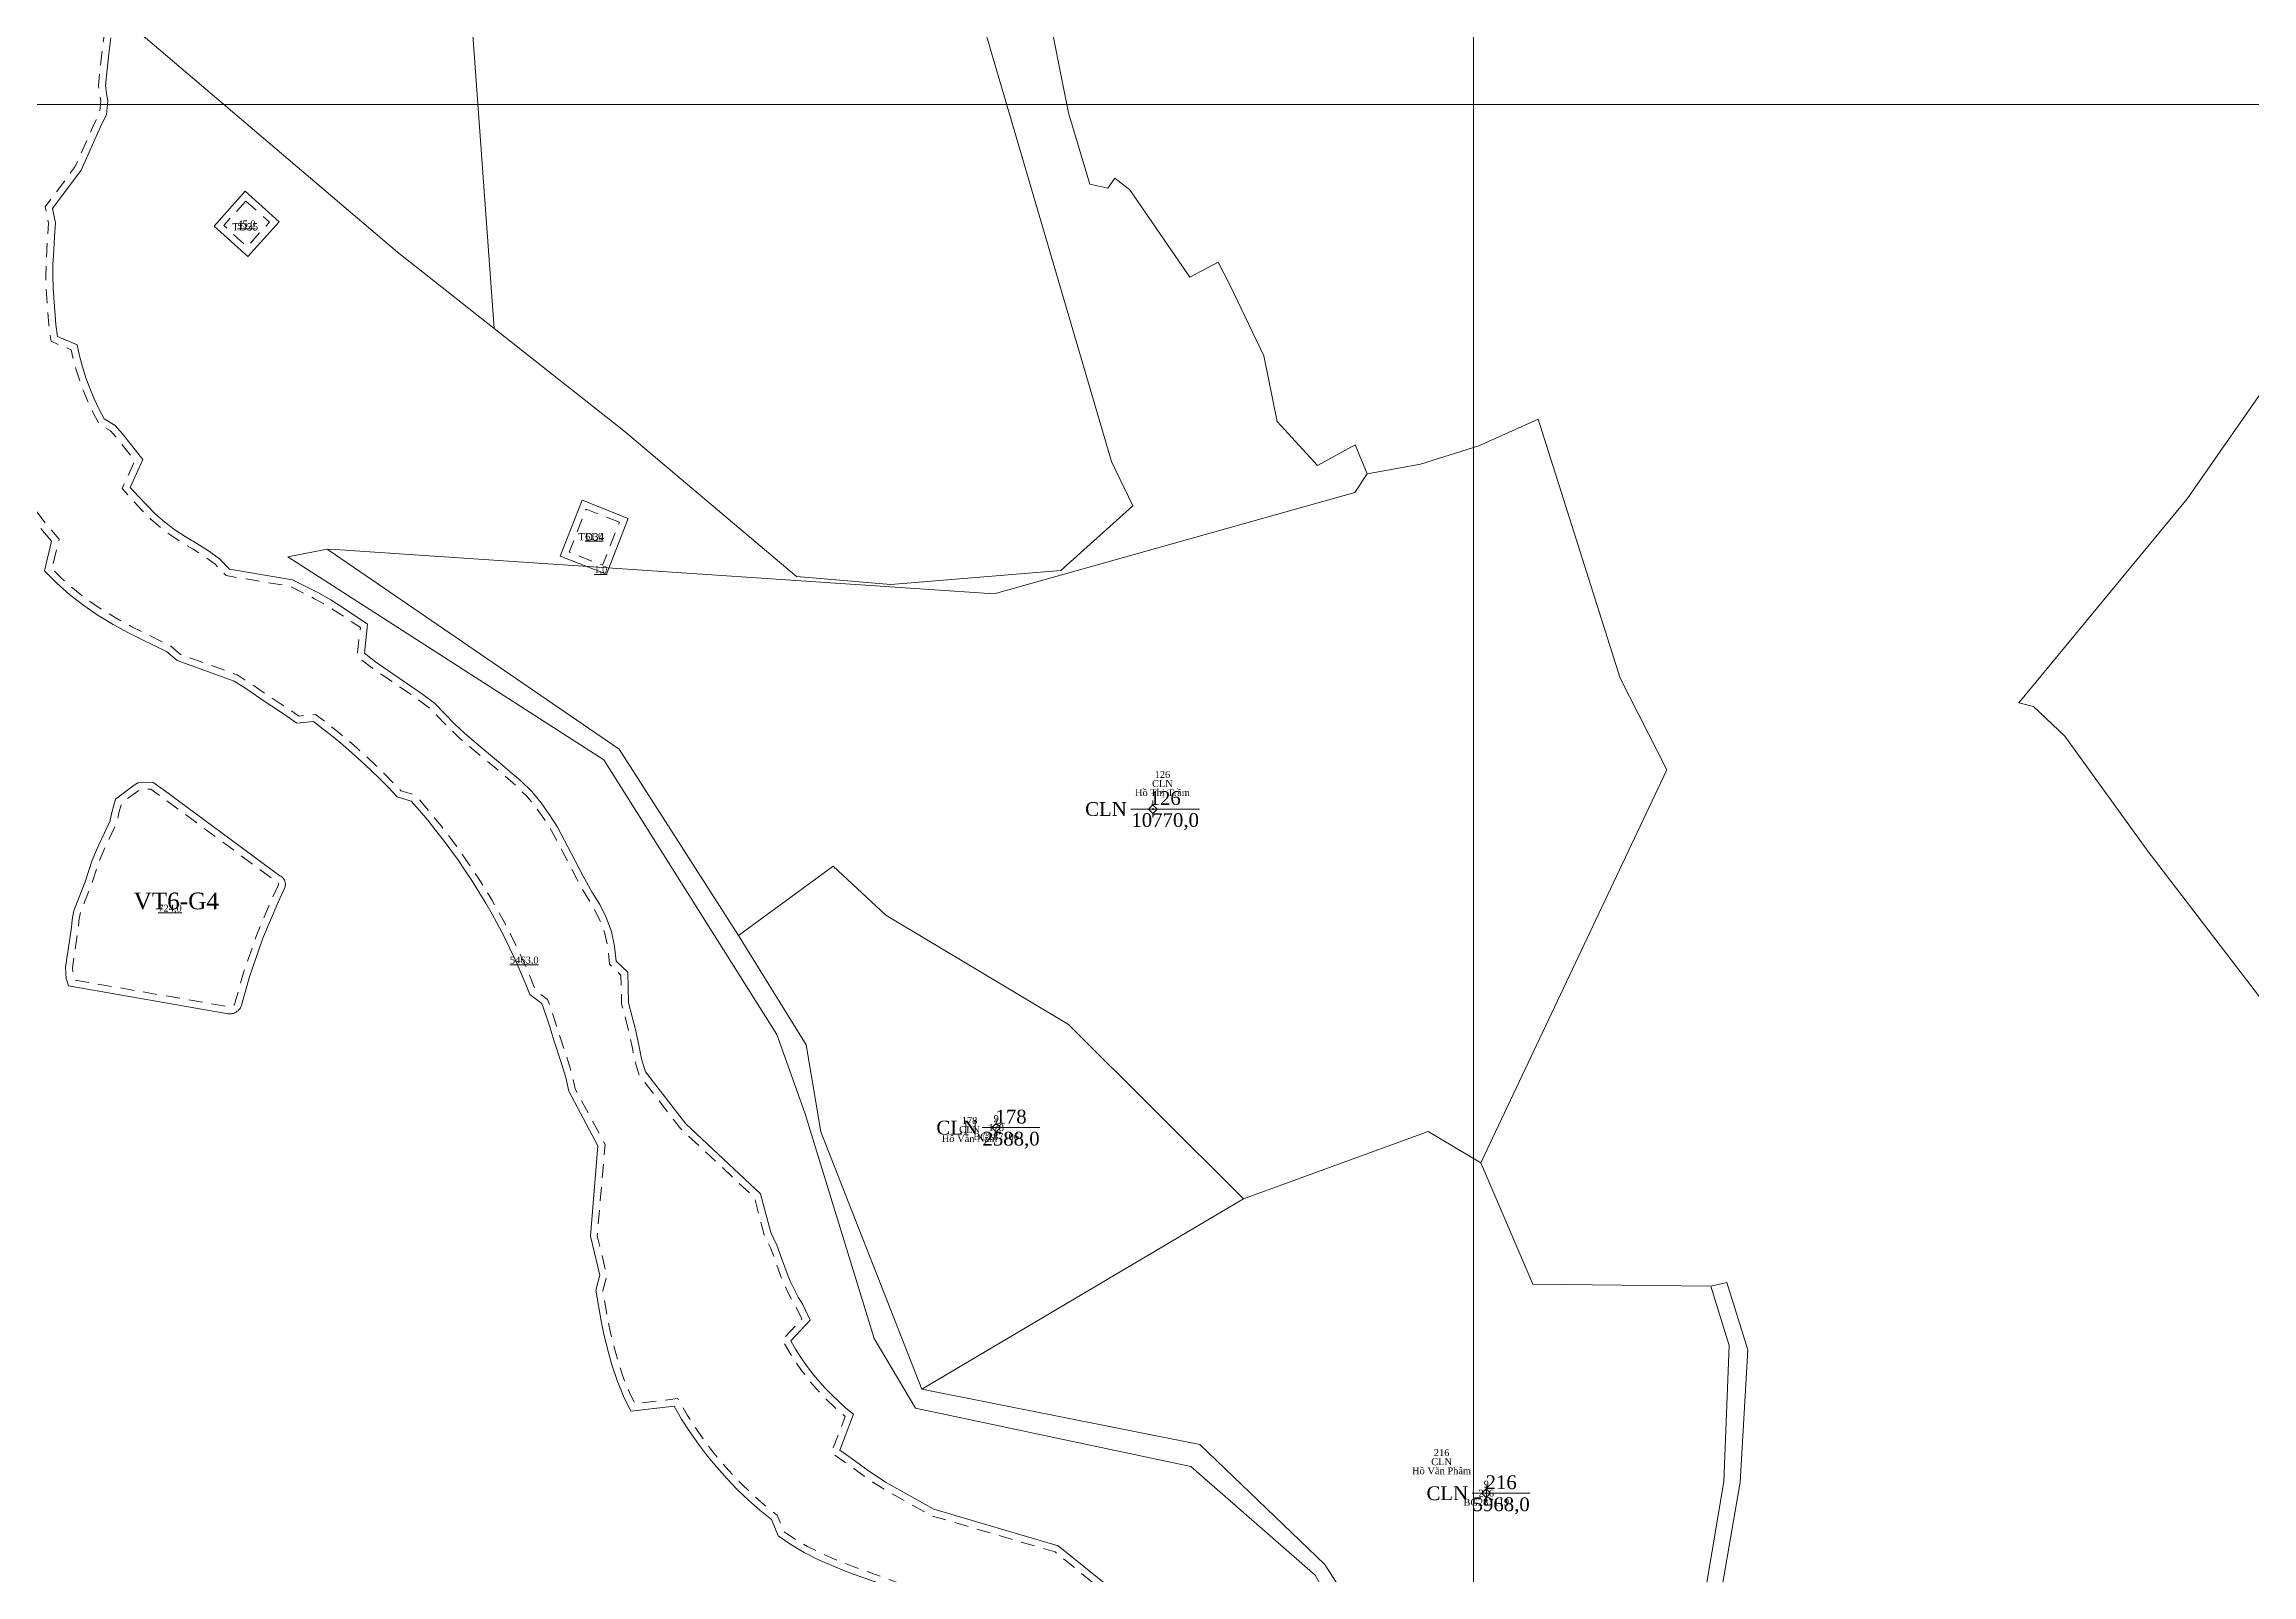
# Model space of a CAD drawing. Header units: metres. Extents: x 542180 to 550635, y 1840441 to 1846931.
# Drawn here: x 546022.3 to 546343, y 1842628.9 to 1842851.3 of the extents above; entities that cross this region are included whole.
import ezdxf
from ezdxf.enums import TextEntityAlignment as Align

# ---------------------------------------------------------------- set-up
doc = ezdxf.new("R2010")
doc.units = ezdxf.units.M
doc.header["$MEASUREMENT"] = 0
doc.linetypes.add('DGN Style 2', pattern=[3.355162, 2.013097, -1.342065])
for name, color, linetype, lineweight in [('Level 10', 7, 'Continuous', 0), ('Level 11', 7, 'Continuous', 0), ('Level 13', 7, 'Continuous', 0), ('Level 15', 7, 'Continuous', 0), ('Level 19', 7, 'Continuous', 0), ('Level 2', 7, 'Continuous', 0), ('Level 28', 7, 'Continuous', 0), ('Level 30', 7, 'Continuous', 0), ('Level 4', 7, 'Continuous', 0), ('Level 5', 7, 'Continuous', 0), ('Level 6', 7, 'Continuous', 0), ('Level 62', 7, 'Continuous', 0)]:
    doc.layers.add(name, color=color, linetype=linetype, lineweight=lineweight)
doc.styles.add('Style-Times New Roman', font='times.ttf')

# ---------------------------------------------------------------- blocks, each defined once
blk = doc.blocks.new('CENTRD')
at = {"layer": 'Level 11', "linetype": 'Continuous', "lineweight": 0}
h = blk.add_hatch(color=1, dxfattribs=at)
edge = h.paths.add_edge_path()
edge.add_arc((0, 0), 1.5, 0, 360)
at = {"layer": 'Level 11', "color": 1, "linetype": 'Continuous', "lineweight": 0}
for p, q in [((-6.25, 0), (-12.5, 0)), ((0, 6.25), (-6.25, 0)), ((-6.25, 0), (0, -6.25)), ((0, 12.5), (0, 6.25)), ((6.25, 0), (0, 6.25)), ((0, -6.25), (6.25, 0)), ((12.5, 0), (6.25, 0)), ((0, -6.25), (0, -12.5))]:
    blk.add_line(p, q, dxfattribs=at)
blk = doc.blocks.new('N_THUA_22')
at = {"layer": 'Level 13', "color": 1, "linetype": 'Continuous', "lineweight": 0}
blk.add_line((-3.209443, 0), (6.752557, 0), dxfattribs=at)
at = {"layer": 'Level 13', "color": 5, "linetype": 'Continuous', "lineweight": 0, "style": 'Style-Times New Roman'}
blk.add_text('126', height=2, dxfattribs=at).set_placement((1.771557, 1.6), align=Align.MIDDLE_CENTER)
at = {"layer": 'Level 2', "color": 3, "linetype": 'Continuous', "lineweight": 0, "style": 'Style-Times New Roman'}
blk.add_text('CLN', height=2, dxfattribs=at).set_placement((-3.809443, 0), align=Align.MIDDLE_RIGHT)
at = {"layer": 'Level 4', "color": 1, "linetype": 'Continuous', "lineweight": 0, "style": 'Style-Times New Roman'}
blk.add_text('10770,0', height=2, dxfattribs=at).set_placement((1.771557, -1.6), align=Align.MIDDLE_CENTER)
blk = doc.blocks.new('N_THUA_25')
at = {"layer": 'Level 13', "color": 1, "linetype": 'Continuous', "lineweight": 0}
blk.add_line((-2.041552, 0), (6.368448, 0), dxfattribs=at)
at = {"layer": 'Level 13', "color": 5, "linetype": 'Continuous', "lineweight": 0, "style": 'Style-Times New Roman'}
blk.add_text('178', height=2, dxfattribs=at).set_placement((2.163448, 1.6), align=Align.MIDDLE_CENTER)
at = {"layer": 'Level 2', "color": 3, "linetype": 'Continuous', "lineweight": 0, "style": 'Style-Times New Roman'}
blk.add_text('CLN', height=2, dxfattribs=at).set_placement((-2.641552, 0), align=Align.MIDDLE_RIGHT)
at = {"layer": 'Level 4', "color": 1, "linetype": 'Continuous', "lineweight": 0, "style": 'Style-Times New Roman'}
blk.add_text('2588,0', height=2, dxfattribs=at).set_placement((2.163448, -1.6), align=Align.MIDDLE_CENTER)
blk = doc.blocks.new('N_THUA_27')
at = {"layer": 'Level 13', "color": 1, "linetype": 'Continuous', "lineweight": 0}
blk.add_line((-2.042545, 0), (6.367455, 0), dxfattribs=at)
at = {"layer": 'Level 13', "color": 5, "linetype": 'Continuous', "lineweight": 0, "style": 'Style-Times New Roman'}
blk.add_text('216', height=2, dxfattribs=at).set_placement((2.162455, 1.6), align=Align.MIDDLE_CENTER)
at = {"layer": 'Level 2', "color": 3, "linetype": 'Continuous', "lineweight": 0, "style": 'Style-Times New Roman'}
blk.add_text('CLN', height=2, dxfattribs=at).set_placement((-2.642545, 0), align=Align.MIDDLE_RIGHT)
at = {"layer": 'Level 4', "color": 1, "linetype": 'Continuous', "lineweight": 0, "style": 'Style-Times New Roman'}
blk.add_text('5968,0', height=2, dxfattribs=at).set_placement((2.162455, -1.6), align=Align.MIDDLE_CENTER)

msp = doc.modelspace()

# ---------------------------------------------------------------- linework, layer by layer
at = {"layer": 'Level 10', "color": 7, "lineweight": 0}
msp.add_line((546149.81, 1842655.88), (546196.53, 1842683.5), dxfattribs=at)
at = {"layer": 'Level 10', "color": 7, "lineweight": 0, "flags": 128}
for points in [[(545989.24, 1843055.08), (546052, 1843051.09), (546116.2, 1843043.55), (546118.1, 1843040.3), (546125.98, 1843029.79), (546138.6, 1843005.08), (546141.6, 1842999.21), (546148.57, 1842980.11), (546156.36, 1842964.15), (546156.45, 1842964.02), (546107.47, 1842961.54), (546076.6, 1842962.54), (546087.66, 1842809.98)], [(545996.08, 1842882.37), (546033.77, 1842854.94), (546073.6, 1842821.06), (546087.66, 1842809.98)], [(546087.66, 1842809.98), (546106.46, 1842795.16), (546131.59, 1842773.93), (546145.27, 1842772.78), (546170, 1842774.82), (546180.45, 1842784.21), (546177.34, 1842790.63), (546157.05, 1842859.79)], [(546167.78, 1842858.13), (546171.11, 1842841.3), (546174.19, 1842830.92), (546176.83, 1842830.34), (546177.83, 1842831.82), (546180.01, 1842830.12), (546188.74, 1842817.43), (546192.85, 1842819.6), (546194.52, 1842816.31), (546199.5, 1842805.98), (546201.43, 1842796.45), (546207.28, 1842790.07), (546212.76, 1842793.06), (546214.49, 1842788.85)], [(546367.19, 1842833.37), (546333.63, 1842785.24), (546309.1565, 1842755.5798), (546311.31, 1842755.04), (546315.86, 1842750.72), (546327.91, 1842734.01), (546344.48, 1842712.45)], [(546231.01, 1842688.77), (546258.04, 1842745.83), (546251.24, 1842759.16), (546239.33, 1842796.8), (546230.73, 1842792.9), (546222.25, 1842790.26), (546214.49, 1842788.85)], [(546063.39, 1842777.92), (546064.5794, 1842777.8401), (546160.28, 1842771.41), (546212.69, 1842786.13), (546214.49, 1842788.85)], [(546063.39, 1842777.92), (546057.67, 1842776.79), (546103.6, 1842747.28), (546128.73, 1842707.4), (546132.79, 1842696), (546142.86, 1842663.23), (546148.88, 1842653.1), (546188.89, 1842644.61), (546206.92, 1842628.83), (546216.01, 1842612.86)], [(546063.39, 1842777.92), (546063.6822, 1842777.7198), (546105.81, 1842748.86), (546123.14, 1842721.8)], [(546123.14, 1842721.8), (546136.93, 1842731.84), (546144.57, 1842724.72), (546171.1, 1842708.85), (546196.53, 1842683.5)], [(546123.14, 1842721.8), (546132.98, 1842705.88), (546135.14, 1842693.24), (546149.81, 1842655.88)], [(546196.53, 1842683.5), (546223.35, 1842693.32), (546231.01, 1842688.77)], [(546231.01, 1842688.77), (546238.53, 1842671.12), (546264.42, 1842670.82)], [(546264.42, 1842670.82), (546267.07, 1842662.21), (546266.31, 1842642.46), (546260.19, 1842606.19), (546262.94, 1842590.79)], [(546264.42, 1842670.82), (546266.74, 1842671.37), (546269.78, 1842661.58), (546268.68, 1842642.34), (546262.23, 1842605.02), (546264.95, 1842592.16)], [(546149.81, 1842655.88), (546190.17, 1842647.84), (546208.34, 1842630.37), (546218.22, 1842614.92), (546230.31, 1842598.41), (546234.09, 1842588.15)]]:
    msp.add_lwpolyline(points, dxfattribs=at)
at = {"layer": 'Level 30', "color": 5, "linetype": 'Continuous', "lineweight": 0, "flags": 128}
for points in [[(546031.9708, 1842852.1808), (546031.6728, 1842849.8741), (546031.4237, 1842847.5765), (546031.1928, 1842845.2816), (546031.3642, 1842844.0969), (546031.5509, 1842843.0646), (546031.492, 1842842.5369)], [(546031.492, 1842842.5369), (546031.329, 1842841.0767), (546030.4349, 1842839.1753), (546027.6827, 1842832.9943), (546023.526, 1842827.4099), (546023.9338, 1842825.3409), (546023.8107, 1842823.3402), (546023.6876, 1842821.3396), (546023.5958, 1842819.8479), (546023.5741, 1842819.3939), (546023.5391, 1842817.6113), (546023.5836, 1842815.8349), (546023.9878, 1842810.5565), (546024.212, 1842808.8108), (546027.0903, 1842807.584), (546027.4435, 1842805.979), (546027.8676, 1842804.3913), (546028.3619, 1842802.8239), (546028.9254, 1842801.2801), (546029.5568, 1842799.7629), (546030.2535, 1842798.2785), (546031.0188, 1842796.82), (546032.5927, 1842795.8578), (546033.6569, 1842794.6409), (546036.6436, 1842790.9156), (546034.7897, 1842786.8901), (546035.9885, 1842785.5771), (546037.2202, 1842784.2838), (546038.4838, 1842783.0056), (546039.8343, 1842781.8144), (546041.2807, 1842780.7408), (546042.7772, 1842779.7328), (546043.1713, 1842779.513), (546044.4601, 1842778.7452), (546046.1524, 1842777.676), (546047.7734, 1842776.4824), (546049.2277, 1842774.9982), (546058.3567, 1842773.4713), (546062.0504, 1842771.5908), (546063.918, 1842770.543), (546065.719, 1842769.3861), (546069.2897, 1842767.0211), (546068.8066, 1842762.7916), (546070.4516, 1842761.5385), (546072.1498, 1842760.3496), (546077.2398, 1842756.8521), (546077.3093, 1842756.7926), (546078.9793, 1842755.5246), (546081.9121, 1842752.5525), (546083.4213, 1842751.106), (546085.0303, 1842749.7425), (546088.3179, 1842747.0253), (546091.5878, 1842744.2137), (546093.1348, 1842742.7114), (546094.4848, 1842741.0536), (546095.7226, 1842739.3131), (546096.8579, 1842737.5041), (546098.8652, 1842733.7326), (546100.5908, 1842730.3871), (546100.8181, 1842729.9479), (546101.8737, 1842728.0987), (546102.9932, 1842726.2756), (546103.947, 1842724.3672), (546104.705, 1842722.3705), (546105.1464, 1842720.2481), (546105.3875, 1842718.0652), (546107.0801, 1842716.4357), (546107.1702, 1842711.9904), (546108.2489, 1842707.9238), (546108.7788, 1842705.3488), (546109.0592, 1842703.8728), (546109.6271, 1842701.9531), (546115.4988, 1842694.3938), (546126.3656, 1842684.248), (546127.8389, 1842678.6392), (546128.75, 1842676.8053), (546129.4288, 1842674.9134), (546130.3796, 1842672.2635), (546130.6907, 1842671.5504), (546131.2459, 1842670.3838), (546131.8447, 1842669.248), (546132.4856, 1842668.1445), (546133.5569, 1842665.8734), (546130.7489, 1842662.8702), (546131.4606, 1842661.6522), (546132.2204, 1842660.4636), (546133.0272, 1842659.3063), (546133.8796, 1842658.1822), (546134.6165, 1842657.2808), (546134.6165, 1842657.2807), (546135.7157, 1842656.0408), (546136.6966, 1842655.0268), (546137.7171, 1842654.0529), (546138.7759, 1842653.1205), (546139.871, 1842652.2313), (546137.8607, 1842647.0066), (546139.2011, 1842646.0857), (546140.5257, 1842645.1334), (546141.8426, 1842644.1452), (546143.205, 1842643.2067), (546144.6112, 1842642.32), (546144.9693, 1842642.1067), (546151.5414, 1842638.4161), (546169.6177, 1842633.11), (546182.7799, 1842622.4767)], [(546056.4225, 1842825.4882), (546051.5173, 1842829.9041), (546046.9677, 1842824.8502), (546051.8729, 1842820.4344), (546056.4225, 1842825.4882)], [(546107.1486, 1842782.3825), (546100.4447, 1842785.009), (546097.271, 1842776.9086), (546103.9748, 1842774.282), (546107.1486, 1842782.3825)], [(546021.8293, 1842780.9063), (546023.373, 1842779.0939), (546022.3253, 1842774.7511), (546024.1419, 1842772.9669), (546026.0361, 1842771.2651), (546028.0451, 1842769.7015), (546030.1581, 1842768.2848), (546032.327, 1842766.9667), (546034.5472, 1842765.7494), (546036.4606, 1842764.8014), (546040.0629, 1842763.0422), (546041.6153, 1842761.7289), (546049.9021, 1842758.7341), (546051.5693, 1842757.6468), (546051.5789, 1842757.6404), (546054.5454, 1842755.6259), (546056.05, 1842754.6594), (546057.5349, 1842753.663), (546058.9997, 1842752.6371), (546061.3979, 1842752.8612), (546062.8458, 1842751.7583), (546064.2714, 1842750.6266), (546065.674, 1842749.4666), (546067.0532, 1842748.2788), (546068.4084, 1842747.0636), (546069.739, 1842745.8216), (546071.0445, 1842744.5532), (546072.3243, 1842743.259), (546073.5781, 1842741.9395), (546075.607, 1842741.3124), (546076.8211, 1842739.9276), (546078.0073, 1842738.5188), (546079.1651, 1842737.0865), (546080.294, 1842735.6314), (546081.3936, 1842734.154), (546082.4634, 1842732.6549), (546083.503, 1842731.1347), (546084.5231, 1842729.601), (546085.5012, 1842728.0403), (546086.448, 1842726.4602), (546087.3629, 1842724.8616), (546088.0434, 1842723.6223), (546089.096, 1842721.611), (546089.9134, 1842719.9603), (546090.6977, 1842718.2937), (546091.4485, 1842716.6117), (546092.1654, 1842714.915), (546092.8483, 1842713.2043), (546094.5831, 1842711.8766), (546095.2048, 1842710.1182), (546095.7912, 1842708.3476), (546096.342, 1842706.5658), (546097.5024, 1842703.0131), (546098.0912, 1842701.1326), (546098.4928, 1842699.1715), (546102.7464, 1842691.2079), (546101.6385, 1842678.0704), (546102.9988, 1842672.4334), (546102.4143, 1842670.2259), (546103.2675, 1842665.4901), (546103.5562, 1842664.076), (546104.1144, 1842661.729), (546104.7678, 1842659.4013), (546105.5156, 1842657.0965), (546106.4601, 1842654.8656), (546107.5113, 1842652.6827), (546113.7959, 1842653.4143), (546114.8993, 1842651.5259), (546116.0773, 1842649.6831), (546117.3281, 1842647.8889), (546118.6496, 1842646.1462), (546120.0397, 1842644.4577), (546121.4963, 1842642.8261), (546123.017, 1842641.2541), (546124.5992, 1842639.7441), (546126.2407, 1842638.2987), (546127.9386, 1842636.92), (546128.921, 1842634.5374), (546130.7672, 1842633.2689), (546132.697, 1842632.1324), (546134.7005, 1842631.1337), (546136.7376, 1842630.2185), (546138.8048, 1842629.3876), (546139.3259, 1842629.1933), (546146.3985, 1842626.6481)], [(546057.3372, 1842729.2486), (546057.3282, 1842729.081), (546057.2983, 1842728.9157), (546057.248, 1842728.7556), (546056.2694, 1842726.6085), (546054.0658, 1842721.4062), (546052.1028, 1842715.7671), (546050.9661, 1842711.66), (546050.9207, 1842711.5226), (546050.8645, 1842711.3883), (546050.7976, 1842711.2583), (546050.7205, 1842711.1333), (546050.6387, 1842711.0301), (546050.5497, 1842710.9329), (546050.4541, 1842710.8423), (546050.3523, 1842710.7588), (546050.2449, 1842710.6828), (546050.1326, 1842710.6147), (546050.0161, 1842710.5549), (546049.8977, 1842710.5069), (546049.777, 1842710.4671), (546049.6544, 1842710.4358), (546049.5306, 1842710.413), (546049.4064, 1842710.3987), (546049.2824, 1842710.3926), (546049.1591, 1842710.3948), (546049.0372, 1842710.405), (546025.8204, 1842714.4555), (546025.4962, 1842715.5252), (546025.4143, 1842717.0609), (546025.4147, 1842717.1623), (546026.2034, 1842722.6072), (546026.4047, 1842724.3988), (546026.6092, 1842725.3784), (546026.7415, 1842725.7616), (546028.228, 1842729.5658), (546029.2684, 1842732.7039), (546030.2325, 1842734.9624), (546031.8728, 1842738.4577), (546031.9052, 1842738.5574), (546032.1903, 1842739.8263), (546032.6333, 1842741.5962), (546035.3453, 1842743.5959), (546035.8945, 1842743.942), (546036.0244, 1842743.9725), (546036.3775, 1842744.0286), (546038.0832, 1842744.0441), (546039.6037, 1842742.9659), (546056.5345, 1842730.464), (546056.672, 1842730.3942), (546056.8024, 1842730.3076), (546056.9233, 1842730.205), (546057.0326, 1842730.0872), (546057.1279, 1842729.9557), (546057.2073, 1842729.8122), (546057.269, 1842729.6589), (546057.3115, 1842729.4981), (546057.3339, 1842729.3324), (546057.3372, 1842729.2486)]]:
    msp.add_lwpolyline(points, dxfattribs=at)
at = {"layer": 'Level 6', "color": 2, "linetype": 'DGN Style 2', "lineweight": 0, "flags": 128}
for points in [[(545618.642674, 1843477.265425), (545621.848941, 1843475.498881), (545623.703796, 1843474.394831), (545625.52084, 1843473.229524), (545627.034637, 1843472.185962), (545627.843, 1843469.728025), (545629.633713, 1843468.137447), (545631.162772, 1843466.685025), (545631.904936, 1843465.943647), (545635.516133, 1843462.248905), (545647.556328, 1843456.087542), (545649.8765, 1843455.490224), (545651.175449, 1843455.22229), (545652.181733, 1843454.964646), (545654.628525, 1843454.436126), (545656.854513, 1843453.805612), (545658.637114, 1843452.76696), (545660.257988, 1843451.451467), (545661.767698, 1843449.952763), (545663.22285, 1843448.349373), (545664.65151, 1843446.701384), (545665.382218, 1843445.822855), (545665.980522, 1843445.047698), (545667.166196, 1843443.269623), (545668.219698, 1843441.384036), (545669.188384, 1843439.417907), (545670.118045, 1843437.372752), (545671.296666, 1843435.136906), (545672.621998, 1843434.41344), (545667.12576, 1843428.318714), (545668.667022, 1843425.961095), (545670.095971, 1843423.69719), (545675.063025, 1843424.285034), (545675.803436, 1843423.024328), (545677.857877, 1843419.325718), (545678.836683, 1843417.459338), (545679.78729, 1843415.574004), (545680.740477, 1843413.606066), (545681.921377, 1843411.823599), (545682.746508, 1843409.970978), (545683.514119, 1843408.028002), (545684.372529, 1843405.533676), (545685.471463, 1843402.194457), (545691.246819, 1843386.414832), (545699.890188, 1843360.978991), (545710.75028, 1843336.138501), (545720.189572, 1843310.156273), (545731.50816, 1843284.346094), (545740.586082, 1843261.765839), (545752.648844, 1843235.758984), (545759.792015, 1843217.88376), (545765.398014, 1843200.745783), (545773.9136, 1843169.373981), (545778.148731, 1843150.689814), (545778.918729, 1843148.470717), (545780.100121, 1843145.200054), (545781.310144, 1843141.658516), (545781.889308, 1843140.068144), (545781.843218, 1843138.027351), (545783.327725, 1843134.337917), (545784.072466, 1843132.589103), (545785.623255, 1843129.140291), (545786.437222, 1843127.422614), (545788.123257, 1843124.041503), (545789.859073, 1843120.673298), (545791.732146, 1843117.370624), (545793.884281, 1843113.811447), (545795.731242, 1843110.933337), (545797.836973, 1843107.828233), (545798.831212, 1843106.201352), (545801.099904, 1843103.128049), (545802.258564, 1843101.622448), (545803.437102, 1843100.132478), (545805.847045, 1843097.207965), (545808.334167, 1843094.34865), (545809.837202, 1843092.689022), (545812.176834, 1843092.290329), (545813.242295, 1843091.175053), (545817.185095, 1843087.201929), (545818.813221, 1843085.528388), (545821.322426, 1843083.007507), (545839.748459, 1843067.736314), (545855.821147, 1843051.608287), (545872.423025, 1843036.38324), (545886.288564, 1843022.588542), (545914.61928, 1842994.853342), (545924.111271, 1842985.19692), (545937.332059, 1842971.055716), (545959.452226, 1842963.914487), (545971.186513, 1842943.467468), (545985.006418, 1842925.525806), (545999.135454, 1842912.989104), (546006.127828, 1842902.684812), (546009.396712, 1842900.022248), (546011.03374, 1842898.613037), (546012.662747, 1842897.113964), (546013.745077, 1842895.95727), (546012.032361, 1842891.832815), (546013.477035, 1842889.882026), (546014.857766, 1842888.431689), (546016.286409, 1842886.170397), (546016.930299, 1842885.201152), (546018.033234, 1842882.591568), (546019.223289, 1842880.260293), (546022.472865, 1842879.409094), (546023.14905, 1842877.833208), (546023.944637, 1842875.793961), (546024.505099, 1842874.222213), (546025.356082, 1842871.558556), (546027.158602, 1842867.863804), (546025.629937, 1842865.109992), (546027.966855, 1842862.688421), (546029.45393, 1842860.830618), (546029.790586, 1842859.64453), (546029.915774, 1842858.92618), (546030.123623, 1842856.597422), (546030.740064, 1842854.309875), (546030.963993, 1842852.192436), (546030.67973, 1842849.992067), (546030.42911, 1842847.680449), (546030.185551, 1842845.259737), (546030.377028, 1842843.936271), (546030.540868, 1842843.030368), (546030.353553, 1842841.352298), (546029.525566, 1842839.591494), (546026.814291, 1842833.502405), (546022.459158, 1842827.651417), (546022.927781, 1842825.273825), (546022.597267, 1842819.902482), (546022.574569, 1842819.427593), (546022.538854, 1842817.608592), (546022.584557, 1842815.784169), (546022.992678, 1842810.454565), (546023.293095, 1842808.115414), (546026.22437, 1842806.866035), (546026.471642, 1842805.742389), (546026.907212, 1842804.111747), (546027.414892, 1842802.501919), (546027.993631, 1842800.916371), (546028.642101, 1842799.358152), (546029.357683, 1842797.833523), (546030.261604, 1842796.110841), (546031.94062, 1842795.084378), (546032.890067, 1842793.998697), (546035.476699, 1842790.772401), (546033.603867, 1842786.705793), (546035.257102, 1842784.895068), (546036.502488, 1842783.587397), (546037.796674, 1842782.278258), (546039.20443, 1842781.036556), (546040.703062, 1842779.924186), (546042.253401, 1842778.879922), (546042.671749, 1842778.646598), (546043.937043, 1842777.892802), (546045.588153, 1842776.849625), (546047.115553, 1842775.724947), (546048.741431, 1842774.065641), (546058.040052, 1842772.510371), (546061.578712, 1842770.708803), (546063.402661, 1842769.685493), (546065.172642, 1842768.548519), (546068.22662, 1842766.525762), (546067.74857, 1842762.340475), (546069.861619, 1842760.730833), (546071.579871, 1842759.527895), (546076.629756, 1842756.057959), (546076.68123, 1842756.013891), (546078.317682, 1842754.771364), (546081.21009, 1842751.840197), (546082.751445, 1842750.362878), (546084.388488, 1842748.975613), (546087.673318, 1842746.260703), (546090.912863, 1842743.475203), (546092.396249, 1842742.034679), (546093.688779, 1842740.447452), (546094.890935, 1842738.757072), (546095.991913, 1842737.002762), (546097.979414, 1842733.268461), (546099.702373, 1842729.928082), (546099.939441, 1842729.470007), (546101.013168, 1842727.589052), (546102.118206, 1842725.789504), (546103.029978, 1842723.965194), (546103.742045, 1842722.089491), (546104.157665, 1842720.091047), (546104.433269, 1842717.595754), (546106.088684, 1842716.002053), (546106.172839, 1842711.850077), (546107.275103, 1842707.694641), (546107.797791, 1842705.15469), (546108.0861, 1842703.637057), (546108.721675, 1842701.488593), (546114.758017, 1842693.71733), (546125.471855, 1842683.714344), (546126.897743, 1842678.286038), (546127.828465, 1842676.412644), (546129.449651, 1842671.894293), (546129.78069, 1842671.13549), (546130.351749, 1842669.935566), (546130.969668, 1842668.763501), (546131.599403, 1842667.679224), (546132.362919, 1842666.060612), (546129.509618, 1842663.008962), (546130.607274, 1842661.130439), (546131.388619, 1842659.908135), (546132.218302, 1842658.718011), (546133.093823, 1842657.56342), (546133.6165, 1842656.924065), (546133.6165, 1842656.901258), (546134.981839, 1842655.361152), (546135.99175, 1842654.317162), (546137.041186, 1842653.315648), (546138.130022, 1842652.356797), (546138.676946, 1842651.912706), (546136.644029, 1842646.629227), (546138.626033, 1842645.267524), (546139.933669, 1842644.32742), (546141.258614, 1842643.333183), (546142.654439, 1842642.371658), (546144.088556, 1842641.467355), (546144.46853, 1842641.241025), (546151.150781, 1842637.488569), (546169.144536, 1842632.2067), (546182.2588, 1842621.612125), (546192.330935, 1842617.290382), (546196.549249, 1842615.928186), (546200.444498, 1842615.293028), (546204.08339, 1842614.939118), (546206.484139, 1842614.326127), (546208.021707, 1842612.989858), (546210.85956, 1842611.737091), (546211.804315, 1842611.67664), (546213.290236, 1842610.668869), (546214.572263, 1842609.910339), (546215.53083, 1842609.15657), (546216.022909, 1842608.721981), (546216.990882, 1842607.570281), (546218.399889, 1842605.665197), (546219.916785, 1842603.79892), (546220.976929, 1842602.693591), (546221.196031, 1842602.220447), (546222.164338, 1842599.996411), (546223.164558, 1842597.92176), (546223.929894, 1842595.59939), (546225.120491, 1842593.669323), (546225.880231, 1842591.558055), (546226.404239, 1842590.43712), (546226.973406, 1842589.561872), (546227.922464, 1842587.920591), (546228.633001, 1842586.076579), (546231.85677, 1842578.697031), (546237.23877, 1842568.867792), (546237.513995, 1842567.383828), (546237.557756, 1842566.901719), (546238.11192, 1842564.568923), (546239.249323, 1842562.686402), (546240.422967, 1842560.501621), (546243.449313, 1842559.718737), (546244.168675, 1842558.240848), (546245.047683, 1842556.339105), (546245.888565, 1842554.420102), (546246.690904, 1842552.484781), (546247.454312, 1842550.533816), (546248.179147, 1842548.566392), (546249.565051, 1842544.600113), (546250.167125, 1842542.604365), (546250.732234, 1842540.585822), (546251.256929, 1842538.556382), (546251.740909, 1842536.51675), (546252.127318, 1842534.730007), (546251.348749, 1842532.452877), (546251.751304, 1842530.149221), (546252.067056, 1842528.101391), (546252.341802, 1842526.047727), (546252.575349, 1842523.98899), (546252.767791, 1842521.926003), (546252.899261, 1842520.127324), (546251.821067, 1842518.005822), (546251.900765, 1842515.590555), (546252.358678, 1842513.500723), (546252.628808, 1842510.150369), (546252.652042, 1842508.830296), (546252.637857, 1842506.678653), (546252.811487, 1842502.669034), (546252.925979, 1842494.03286), (546252.838729, 1842466.566417), (546252.27709, 1842435.805961), (546250.507977, 1842408.486542), (546248.113013, 1842390.910025), (546247.858459, 1842381.400931), (546248.467707, 1842374.840128), (546247.874797, 1842373.356714), (546247.011228, 1842370.986382), (546247.003351, 1842370.077239), (546247.016598, 1842368.913852), (546247.111878, 1842367.093996), (546247.311182, 1842365.154602), (546248.041976, 1842363.436955), (546248.319712, 1842361.810362), (546248.701719, 1842360.05948), (546249.171405, 1842358.327834), (546249.726882, 1842356.6218), (546250.363626, 1842354.954582), (546251.048655, 1842353.314808), (546251.791687, 1842351.687239), (546252.618311, 1842350.086837), (546253.521372, 1842348.534363), (546253.765231, 1842348.14379), (546257.831389, 1842341.785836), (546261.85196, 1842336.427292), (546263.115146, 1842334.842092), (546264.386821, 1842333.18724), (546265.562418, 1842331.491255), (546266.717446, 1842329.575393), (546268.368815, 1842328.095028), (546269.299167, 1842326.380507), (546270.264428, 1842324.501433), (546271.186809, 1842322.601273), (546272.112858, 1842320.574872), (546272.901431, 1842318.740308), (546273.692869, 1842316.781306), (546274.439662, 1842314.805194), (546275.068147, 1842313.020838), (546274.797424, 1842310.720336), (546275.447084, 1842308.569409), (546275.747739, 1842306.515844), (546276.492091, 1842304.434184), (546276.689335, 1842303.855648), (546277.17523, 1842302.534214), (546277.841225, 1842300.872965), (546278.529112, 1842299.204387), (546279.074068, 1842297.654938), (546279.160271, 1842295.69252), (546279.962614, 1842293.820275), (546280.756569, 1842292.125968), (546281.607586, 1842290.457163), (546282.751268, 1842288.408507), (546283.47187, 1842287.213095), (546284.514598, 1842285.591785), (546285.757204, 1842284.180681), (546286.832237, 1842282.731368), (546287.867182, 1842281.424428), (546289.322903, 1842279.70696), (546291.10883, 1842278.828607), (546292.259691, 1842277.645405), (546293.585909, 1842276.369905), (546294.953798, 1842275.139304), (546296.36203, 1842273.955032), (546297.808929, 1842272.818351), (546299.123371, 1842271.854733), (546300.191557, 1842270.135135), (546301.945983, 1842269.020764), (546303.507445, 1842268.100396), (546305.007253, 1842267.057214), (546306.592733, 1842266.032065), (546308.448779, 1842264.919131), (546310.283708, 1842264.695698), (546311.734568, 1842264.553885), (546318.69446, 1842263.664649), (546324.667888, 1842264.818382), (546328.772607, 1842266.621125), (546330.78755, 1842267.879848), (546331.991024, 1842268.780327), (546333.476382, 1842269.506389), (546334.806927, 1842271.421024), (546336.061112, 1842273.065154), (546337.330746, 1842274.70511), (546338.649667, 1842276.29753), (546340.005933, 1842277.869959), (546340.735735, 1842278.690318), (546341.388441, 1842279.40948), (546342.806694, 1842280.926607), (546344.240921, 1842282.400709), (546345.766992, 1842283.806244), (546347.283301, 1842285.244749), (546348.817162, 1842286.642748), (546349.550701, 1842287.291754), (546350.372856, 1842288.004677), (546351.96126, 1842289.340031), (546353.56896, 1842290.637722), (546355.224062, 1842291.885165), (546356.89263, 1842293.12499), (546358.581518, 1842294.328464), (546359.716823, 1842295.109203), (546360.288632, 1842295.49408), (546362.025776, 1842296.629856), (546363.789499, 1842297.733376), (546365.550315, 1842298.826928), (546367.331048, 1842299.844392), (546369.153288, 1842300.774082), (546371.032152, 1842301.623205), (546372.88324, 1842302.423939), (546374.759596, 1842303.232783), (546380.03607, 1842306.035509), (546386.121136, 1842309.027268), (546389.069338, 1842310.719852), (546389.639834, 1842311.043104), (546391.448394, 1842312.036546), (546393.290819, 1842312.929511), (546395.184545, 1842313.747411), (546397.07598, 1842314.519943), (546399.05768, 1842315.143335), (546401.035177, 1842315.860149), (546402.996819, 1842316.527103), (546404.973975, 1842317.155445), (546405.895711, 1842317.433536), (546408.958972, 1842318.291431), (546410.965094, 1842318.798773), (546412.998686, 1842319.270051), (546415.013456, 1842319.760224), (546417.035098, 1842320.144302), (546419.065806, 1842320.488083), (546421.097153, 1842320.733901), (546423.15583, 1842320.884716), (546423.669309, 1842320.915887), (546427.199727, 1842321.112565), (546443.37482, 1842323.078337), (546461.725263, 1842325.19513), (546478.798713, 1842327.268113), (546482.773198, 1842328.125192), (546482.97152, 1842328.168001), (546484.856271, 1842328.529945), (546486.963976, 1842328.865583), (546489.010811, 1842329.047221), (546491.129126, 1842328.832901), (546493.320515, 1842328.758931), (546495.458276, 1842328.615363), (546497.589905, 1842328.400704), (546499.713256, 1842328.11505), (546501.825986, 1842327.758793), (546503.925617, 1842327.332328), (546506.009783, 1842326.83615), (546508.076329, 1842326.270747), (546510.122893, 1842325.636808), (546512.147182, 1842324.935033), (546514.146975, 1842324.166093), (546516.119989, 1842323.33108), (546518.0224, 1842322.45002), (546519.804837, 1842321.335347), (546521.579376, 1842320.140879), (546526.514424, 1842316.538098), (546550.373957, 1842300.49919), (546562.594205, 1842291.190093), (546574.412677, 1842282.039842), (546578.192397, 1842280.024544), (546579.776619, 1842279.235688), (546581.466172, 1842278.462813), (546583.064134, 1842277.662079), (546584.457659, 1842276.856059), (546585.735438, 1842275.281905), (546587.606373, 1842274.360361), (546589.422201, 1842273.53991), (546591.108473, 1842273.244141), (546591.553214, 1842272.821873), (546593.051976, 1842272.258425), (546594.577633, 1842271.617936), (546596.570962, 1842271.020871), (546598.538692, 1842271.140343), (546600.198938, 1842270.761462), (546602.026322, 1842270.407968), (546603.474468, 1842270.172402), (546605.71478, 1842269.884122), (546608.041991, 1842269.671605), (546609.984678, 1842271.745265), (546611.310962, 1842271.712891), (546613.101397, 1842271.728882), (546614.7086, 1842271.79427), (546615.20052, 1842271.822623), (546616.961279, 1842273.188266), (546618.729209, 1842274.422877), (546619.881154, 1842275.373095), (546620.950767, 1842275.354081), (546623.203799, 1842273.564329), (546625.332197, 1842274.406362), (546626.947824, 1842274.913407), (546628.606099, 1842275.44143), (546629.452665, 1842275.733858), (546630.399797, 1842276.104881), (546632.227878, 1842276.805874), (546634.02731, 1842277.338723), (546647.179397, 1842278.846131), (546666.702053, 1842286.254999), (546684.7853, 1842290.834963), (546686.719221, 1842291.469194)], [(545817.148086, 1843066.501978), (545828.275885, 1843055.010013), (545839.469919, 1843033.879359), (545861.955155, 1843025.28793), (545888.835033, 1843000.428237), (545905.708573, 1842985.122661), (545915.287204, 1842975.915108), (545928.683593, 1842962.712041), (545943.944053, 1842948.482488), (545959.532279, 1842931.40246), (545974.294133, 1842914.712964), (545988.464146, 1842902.255357), (545997.61177, 1842894.031011), (546000.26183, 1842890.806576), (546001.322197, 1842889.433162), (546002.350086, 1842888.006162), (546003.266079, 1842886.786534), (546004.889982, 1842885.845084), (546006.069849, 1842884.255813), (546007.088193, 1842882.784136), (546008.054236, 1842881.283712), (546008.975045, 1842879.742883), (546009.841493, 1842878.176795), (546010.555901, 1842876.777145), (546012.071788, 1842875.498128), (546012.874957, 1842873.626277), (546013.535276, 1842871.93361), (546014.138848, 1842870.219874), (546014.68496, 1842868.487003), (546015.173115, 1842866.736898), (546015.626696, 1842864.872439), (546015.631382, 1842863.024051), (546015.922802, 1842861.346098), (546016.172208, 1842859.558689), (546016.361912, 1842857.763942), (546016.49171, 1842855.963882), (546016.561398, 1842854.160466), (546016.570807, 1842852.387333), (546016.632116, 1842850.634262), (546016.723073, 1842848.837828), (546016.753871, 1842847.012316), (546016.74608, 1842846.089), (546016.656755, 1842842.940468), (546016.102808, 1842840.991484), (546015.871799, 1842834.561189), (546015.066326, 1842828.308828), (546014.019202, 1842826.39501), (546012.986213, 1842821.153867), (546012.884811, 1842820.597411), (546012.540018, 1842818.349904), (546012.296008, 1842816.09164), (546012.153427, 1842813.833247), (546012.176768, 1842811.583159), (546012.365283, 1842809.325747), (546012.687788, 1842806.814353), (546011.848398, 1842804.323002), (546012.295655, 1842802.290724), (546012.898582, 1842800.033673), (546013.601309, 1842797.805574), (546014.402272, 1842795.610924), (546015.299992, 1842793.453963), (546016.292601, 1842791.339111), (546017.378246, 1842789.270469), (546018.554666, 1842787.252066), (546019.819689, 1842785.287851), (546021.170688, 1842783.381909), (546022.605001, 1842781.537792), (546024.464569, 1842779.354543), (546023.43031, 1842775.067457), (546024.826755, 1842773.695918), (546026.678156, 1842772.03257), (546028.631373, 1842770.512386), (546030.696481, 1842769.127796), (546032.827301, 1842767.832838), (546035.009756, 1842766.636233), (546036.901991, 1842765.69872), (546040.61366, 1842763.886109), (546042.124067, 1842762.608334), (546050.351142, 1842759.635118), (546052.119797, 1842758.481652), (546052.137156, 1842758.47008), (546055.096617, 1842756.46036), (546056.598887, 1842755.495356), (546058.100389, 1842754.487816), (546059.272447, 1842753.666943), (546061.693412, 1842753.893171), (546063.459712, 1842752.547738), (546064.900996, 1842751.403587), (546066.319008, 1842750.230841), (546067.713354, 1842749.029997), (546069.083444, 1842747.801445), (546070.428665, 1842746.545798), (546071.748517, 1842745.263453), (546073.042359, 1842743.955054), (546074.123039, 1842742.817745), (546076.172493, 1842742.184292), (546077.579618, 1842740.579329), (546078.778699, 1842739.15523), (546079.949074, 1842737.707374), (546081.090228, 1842736.236479), (546082.201773, 1842734.743031), (546083.283197, 1842733.227642), (546084.332077, 1842731.693871), (546085.36325, 1842730.143524), (546086.353856, 1842728.562868), (546087.31094, 1842726.965606), (546088.235198, 1842725.350654), (546088.924763, 1842724.094845), (546089.987186, 1842722.064777), (546090.81397, 1842720.395124), (546091.606777, 1842718.710449), (546092.365745, 1842717.010149), (546093.090434, 1842715.295015), (546093.674878, 1842713.830952), (546095.42685, 1842712.49011), (546096.150945, 1842710.442099), (546096.743638, 1842708.652496), (546097.295046, 1842706.868729), (546098.454883, 1842703.317755), (546099.060684, 1842701.382955), (546099.443318, 1842699.514469), (546103.767698, 1842691.418356), (546102.648564, 1842678.147647), (546104.030249, 1842672.422028), (546103.437834, 1842670.184633), (546104.249604, 1842665.678794), (546104.532778, 1842664.291762), (546105.082616, 1842661.979922), (546105.725171, 1842659.690854), (546106.453392, 1842657.446401), (546107.371553, 1842655.277712), (546108.103215, 1842653.758359), (546114.329545, 1842654.483175), (546115.752628, 1842652.047658), (546116.90908, 1842650.238565), (546118.136997, 1842648.477191), (546119.434333, 1842646.766357), (546120.799007, 1842645.10874), (546122.228952, 1842643.506998), (546123.721854, 1842641.963734), (546125.275103, 1842640.481363), (546126.886565, 1842639.062413), (546128.76623, 1842637.536119), (546129.73222, 1842635.193318), (546131.304732, 1842634.112865), (546133.174372, 1842633.011794), (546135.128638, 1842632.037637), (546137.129134, 1842631.138882), (546139.166015, 1842630.320168), (546139.6699, 1842630.132287), (546146.83537, 1842627.553666), (546162.930272, 1842617.607146), (546177.679097, 1842610.827071), (546187.748262, 1842606.858124), (546191.579364, 1842604.706767), (546192.880656, 1842603.924381), (546195.786992, 1842602.065392), (546197.0935, 1842601.31064), (546198.979865, 1842601.009367), (546200.621923, 1842599.908681), (546202.061685, 1842598.872504), (546203.466094, 1842597.788827), (546204.833688, 1842596.658898), (546206.16277, 1842595.484116), (546207.423185, 1842594.29285), (546208.77296, 1842593.129771), (546210.008278, 1842591.795686), (546211.172515, 1842590.451066), (546212.209185, 1842589.169795), (546213.619091, 1842588.066292), (546214.869621, 1842586.659035), (546216.026582, 1842585.265009), (546216.28713, 1842584.9344), (546216.300198, 1842584.9344), (546217.205669, 1842583.734733)]]:
    msp.add_lwpolyline(points, dxfattribs=at)
for points in [[(546051.591449, 1842828.491819), (546055.010237, 1842825.414059), (546051.798751, 1842821.846666), (546048.379963, 1842824.924356), (546051.591449, 1842828.491819)], [(546105.852708, 1842781.816204), (546101.010994, 1842783.713124), (546098.56688, 1842777.474882), (546103.408518, 1842775.577891), (546105.852708, 1842781.816204)], [(546056.335865, 1842729.250576), (546056.333003, 1842729.197264), (546056.325449, 1842729.155507), (546056.312469, 1842729.114193), (546055.353861, 1842727.010956), (546053.132186, 1842721.765983), (546051.1477, 1842716.065161), (546050.008883, 1842711.950413), (546049.983306, 1842711.873006), (546049.95726, 1842711.810763), (546049.926151, 1842711.750312), (546049.900271, 1842711.708355), (546049.877132, 1842711.679162), (546049.836103, 1842711.634353), (546049.792222, 1842711.592767), (546049.74562, 1842711.554542), (546049.696135, 1842711.519525), (546049.644398, 1842711.48815), (546049.599092, 1842711.464895), (546049.552886, 1842711.446163), (546049.496408, 1842711.427539), (546049.439909, 1842711.413115), (546049.38268, 1842711.402575), (546049.324555, 1842711.395883), (546049.266735, 1842711.393039), (546049.209766, 1842711.394055), (546049.16508, 1842711.397794), (546026.598825, 1842715.334798), (546026.488333, 1842715.699368), (546026.414405, 1842717.085575), (546026.414416, 1842717.088289), (546027.195362, 1842722.479662), (546027.3932, 1842724.240447), (546027.575141, 1842725.111983), (546027.68021, 1842725.416311), (546029.16895, 1842729.226244), (546030.204475, 1842732.349638), (546031.145275, 1842734.553555), (546032.804566, 1842738.089324), (546032.870653, 1842738.292685), (546033.163318, 1842739.595254), (546033.516092, 1842741.004676), (546035.909361, 1842742.769359), (546036.274982, 1842742.99977), (546036.460958, 1842743.029317), (546037.768717, 1842743.041201), (546039.017418, 1842742.155736), (546056.00753, 1842729.610039), (546056.167351, 1842729.528908), (546056.20019, 1842729.507099), (546056.230795, 1842729.481127), (546056.258386, 1842729.45139), (546056.282416, 1842729.418233), (546056.302561, 1842729.381825), (546056.318093, 1842729.343233), (546056.328832, 1842729.302602), (546056.335865, 1842729.250576)]]:
    msp.add_lwpolyline(points, close=True, dxfattribs=at)
at = {"layer": 'Level 62', "color": 7, "linetype": 'Continuous', "lineweight": 0}
for p, q in [((546015.5024, 1842842.5369), (546031.492, 1842842.5369)), ((546031.492, 1842842.5369), (546229.9491, 1842842.5369)), ((546229.9491, 1842585.5619), (546229.9491, 1842842.5369))]:
    msp.add_line(p, q, dxfattribs=at)
at = {"layer": 'Level 62', "color": 7, "linetype": 'Continuous', "lineweight": 0, "flags": 128}
for points in [[(545910.4978, 1843388.0252), (546229.9491, 1843388.0252), (546229.9491, 1842842.5369)], [(546229.9491, 1842842.5369), (546496.4794, 1842842.5369), (546496.4794, 1842657.229)]]:
    msp.add_lwpolyline(points, dxfattribs=at)

# ---------------------------------------------------------------- block references
at = {"layer": 'Level 11', "color": 1, "linetype": 'Continuous', "lineweight": 0, "xscale": 0.1, "yscale": 0.1, "zscale": 0.1}
for p in [(546183.37, 1842740.15), (546160.59, 1842693.86), (546231.79, 1842640.74)]:
    msp.add_blockref('CENTRD', p, dxfattribs=at)
at = {"layer": 'Level 2', "color": 3, "linetype": 'Continuous', "lineweight": 0}
for name, p in [('N_THUA_22', (546183.37, 1842740.15)), ('N_THUA_25', (546160.59, 1842693.86)), ('N_THUA_27', (546231.79, 1842640.74))]:
    msp.add_blockref(name, p, dxfattribs=at)

# ---------------------------------------------------------------- texts
at = {"layer": 'Level 15', "color": 1, "linetype": 'Continuous', "lineweight": 0, "char_height": 1, "attachment_point": 5, "line_spacing_factor": 0.790495, "style": 'Style-Times New Roman'}
for s, insert in [('126\\PCLN\\PHồ Thị Trầm', (546184.744773, 1842743.727813)), ('178\\PCLN\\PHồ Văn Nâm', (546156.723042, 1842693.571997)), ('216\\PCLN\\PHồ Văn Phâm', (546225.298803, 1842645.308701))]:
    msp.add_mtext(s, dxfattribs=dict(at, insert=insert))
at = {"layer": 'Level 19', "color": 2, "linetype": 'Continuous', "lineweight": 0, "char_height": 1, "attachment_point": 5, "line_spacing_factor": 0.790495, "style": 'Style-Times New Roman'}
for s, insert in [('9\\P178\\PBG287106', (546160.59, 1842693.86)), ('9\\P216\\PBG287119', (546231.79, 1842640.74))]:
    msp.add_mtext(s, dxfattribs=dict(at, insert=insert))
at = {"layer": 'Level 28', "color": 1, "lineweight": 0, "style": 'Style-Times New Roman'}
for s, height, p in [('TD35', 1.069944, (546049.593424, 1842824.209946)), ('TD34', 1.069944, (546099.863175, 1842779.168209)), ('VT6-G4', 2.421591, (546035.287255, 1842725.587726))]:
    msp.add_text(s, height=height, dxfattribs=at).set_placement(p)
at = {"layer": 'Level 5', "color": 5, "linetype": 'Continuous', "lineweight": 0, "style": 'Style-Times New Roman'}
for s, p in [('%%u45,0%%U', (546051.695099, 1842825.169233)), ('%%u61,0%%U', (546102.187587, 1842779.755914)), ('%%u1,0%%U', (546103.155148, 1842774.944494)), ('%%u724,0%%U', (546040.578097, 1842725.746716)), ('%%u5463,0%%U', (546092.041313, 1842718.209031))]:
    msp.add_text(s, height=1, dxfattribs=at).set_placement(p, align=Align.MIDDLE_CENTER)

doc.saveas('drawing.dxf')
